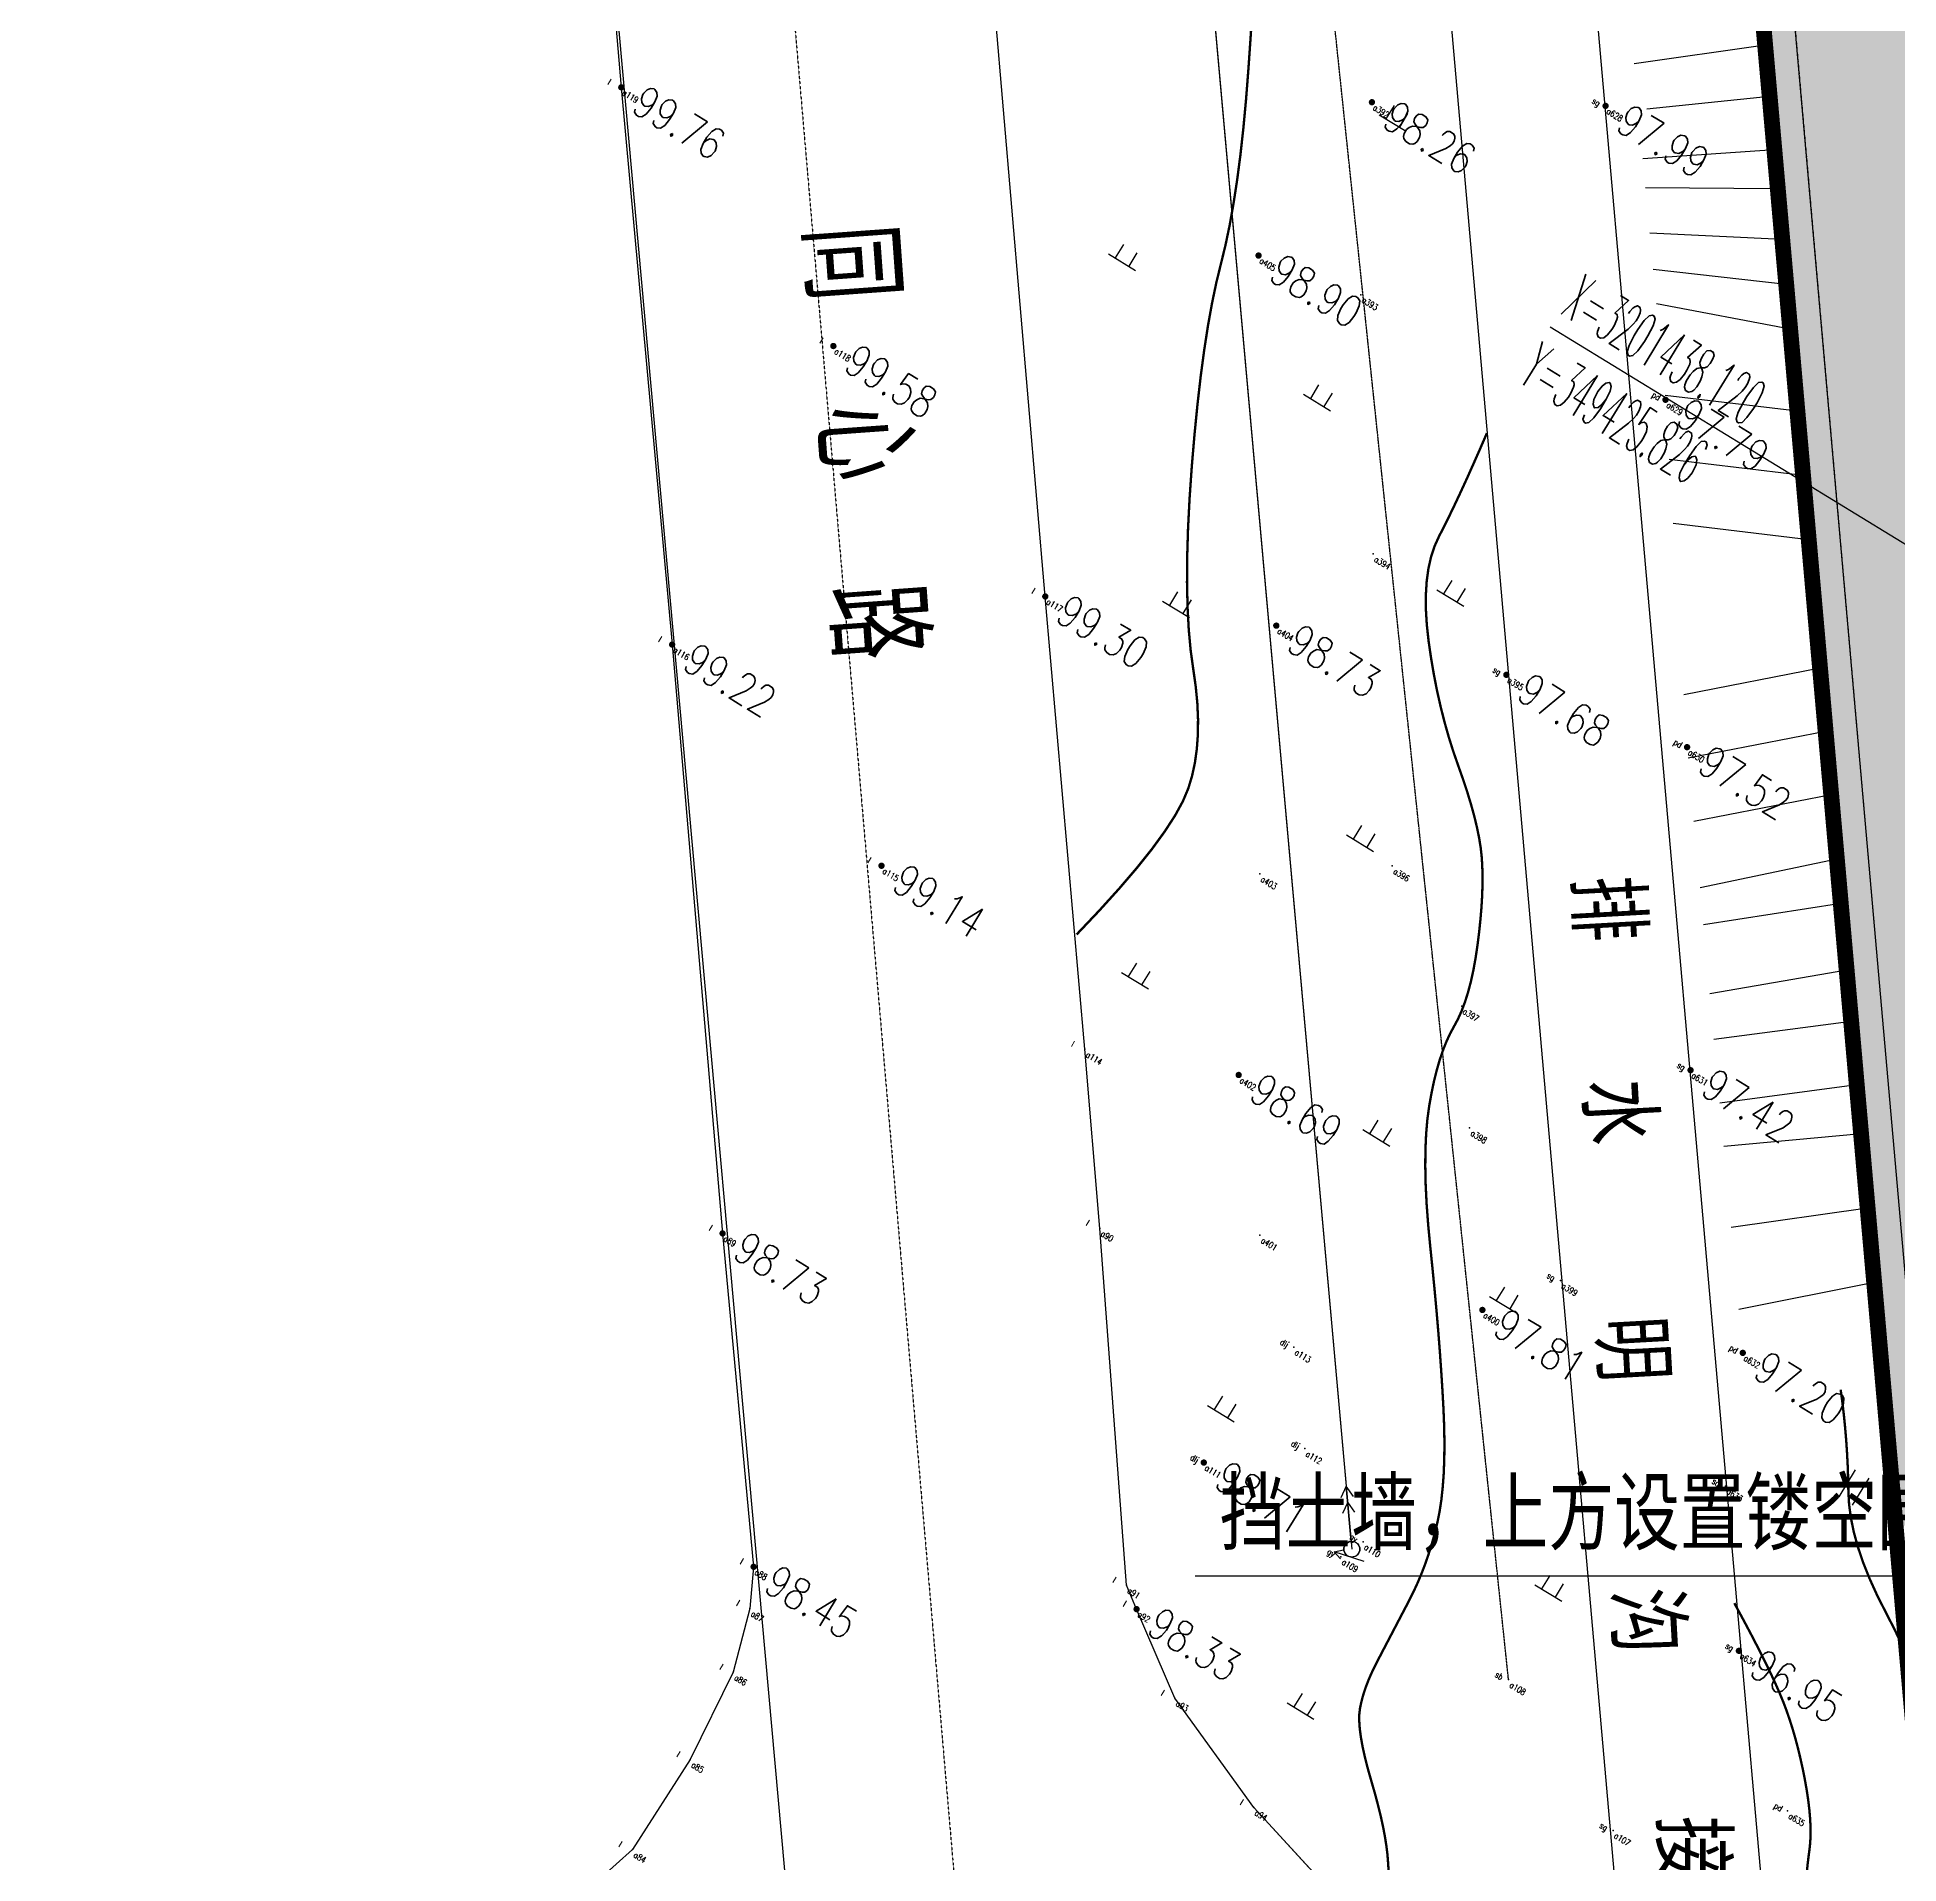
# Model space of a CAD drawing. Header units: metres. Extents: x -330863 to 383137, y -246038 to 314990.
# Drawn here: x -152681 to -93776, y -158214 to -100416 of the extents above; entities that cross this region are included whole.
import ezdxf
from ezdxf.enums import TextEntityAlignment as Align

# ---------------------------------------------------------------- set-up
doc = ezdxf.new("R2010")
doc.units = ezdxf.units.M
for name, pattern in [('CENTER', [5.08, 3.175, -0.635, 0.635, -0.635]), ('DASH', [0.35, 0.25, -0.1]), ('HIDDEN', [0.375, 0.25, -0.125]), ('X1', [5, 4, -1])]:
    doc.linetypes.add(name, pattern=pattern)
for name, color, linetype in [('-GRASS', 114, 'Continuous'), ('-总图道路', 7, 'Continuous'), ('A-fence', 6, 'Continuous'), ('A-landscape', 41, 'Continuous'), ('DIM_COOR', 7, 'Continuous'), ('MAP', 251, 'Continuous'), ('PUB_TEXT', 7, 'Continuous'), ('S市政接口', 7, 'Continuous'), ('农转用2000坐标', 6, 'Continuous')]:
    doc.layers.add(name, color=color, linetype=linetype)
doc.layers.add('X消防车道', color=6, linetype='HIDDEN', lineweight=18)
doc.styles.add('_TCH_DIM', font='SIMPLEX.shx', dxfattribs={"width": 0.6, "bigfont": 'GBCBIG.shx'})
doc.styles.add('hz', font='simplex', dxfattribs={"width": 0.7, "bigfont": 'hztxt'})
doc.styles.add('等线体', font='simplex.shx', dxfattribs={"width": 0.6, "bigfont": 'hztxt.shx'})
doc.linetypes.add('FENCELINE2', pattern='A,0.25,-0.1,[132,ltypeshp.shx,S=0.1,R=0,X=-0.1,Y=0],-0.1,1', length=1.45)

# ---------------------------------------------------------------- blocks, each defined once
blk = doc.blocks.new('A$C163D69A9')
at = {"layer": 'S市政接口', "width": 0.8}
blk.add_text('接电力接口', height=2, rotation=301.48784, dxfattribs=at).set_placement((88.985, -45.493, 193.821))
at = {"layer": 'S市政接口', "linetype": 'DASH', "ltscale": 0.005, "flags": 1}
for tag, p in [('WHAT', (-40.655, 255.774)), ('SPEC', (-40.655, 255.775)), ('UNIT', (-40.655, 255.775))]:
    blk.add_attdef(tag, p, '', height=0.0003, rotation=31.48783, dxfattribs=at)
blk = doc.blocks.new('gc013a')
at = {"linetype": 'Continuous'}
blk.add_line((0.5, 0), (4, 0), dxfattribs=at)
at = {"linetype": 'Continuous', "flags": 128}
for points in [[(2.31, -0.4), (3, 0), (2.31, 0.4)], [(3.31, -0.4), (4, 0), (3.31, 0.4)]]:
    blk.add_lwpolyline(points, dxfattribs=at)
blk = doc.blocks.new('gc170')
at = {"linetype": 'Continuous'}
blk.add_circle((0, 0), 0.5, dxfattribs=at)
blk = doc.blocks.new('gc232')
for p, q in [((0, 2), (0, 0)), ((0, 0), (-0.3, 0.52)), ((0, 0), (0.3, 0.52))]:
    blk.add_line(p, q)
blk.add_circle((-0.5, 1), 0.5)
blk = doc.blocks.new('gc119')
for p, q in [((-1, 0), (1, 0)), ((-0.5, 1), (-0.5, 0)), ((0.5, 1), (0.5, 0))]:
    blk.add_line(p, q)
blk = doc.blocks.new('GC200')
at = {"linetype": 'Continuous', "const_width": 0.2, "flags": 128}
blk.add_lwpolyline([(-0.1, 0, 1), (0.1, 0, 1)], format="xyb", close=True, dxfattribs=at)
blk = doc.blocks.new('gc121')
for p, q in [((-0.5, -1), (-0.5, 1)), ((0.5, -1), (0.5, 1))]:
    blk.add_line(p, q)

msp = doc.modelspace()

# ---------------------------------------------------------------- hatches: boundary and pattern name
at = {"layer": '-GRASS'}
h = msp.add_hatch(dxfattribs=at)
h.set_pattern_fill('GRASS', color=256, scale=500, angle=-31.48784)
h.set_pattern_definition([(58.51216202, (-1970228605.7, -2547630934.4), (-329.70504027, 1372.03724668), [264.58066, -1731.01015]), (13.51216202, (-1970228605.7, -2547630934.4), (-329.705265, 1372.03818184), [264.58066, -1146.51615]), (103.51216202, (-1970228605.7, -2547630934.4), (-1372.03818184, -329.705265), [264.58066, -1146.51615])])
h.paths.add_polyline_path([(-110827, 56236), (-111850, 56464), (-93881, -147449), (-92857, -147676)])
at = {"layer": 'A-landscape', "linetype": 'Continuous'}
h = msp.add_hatch(dxfattribs=at)
h.set_pattern_fill('毛石砌体', color=256, scale=300, angle=-31.48776, style=0)
h.set_pattern_definition([(328.51223736, (-1970227838.2, -2547631404.5), (6187.806834, 1486.9588376), [1350, -3150]), (328.51223736, (-1970225300.8, -2547632431), (6187.806834, 1486.9588376), [1125, -3375]), (328.51223736, (-1970225375, -2547632121.6), (6187.806834, 1486.9588376), [900, -3600]), (328.51223736, (-1970225938.7, -2547630457), (6187.806834, 1486.9588376), [675, -675, 900, -2250]), (328.51223736, (-1970225821, -2547630265.2), (6187.806834, 1486.9588376), [900, -225, 1125, -2250]), (328.51223736, (-1970227078, -2547628440), (6187.806834, 1486.9588376), [1125, -3375]), (328.51223736, (-1970223315, -2547630481), (6187.806834, 1486.9588376), [1125, -3375]), (58.51223736, (-1970228135.6, -2547630167), (-1486.9588376, 6187.806834), [675, -3825]), (58.51223736, (-1970225797, -2547627641.4), (-1486.9588376, 6187.806834), [450, -4050]), (58.51223736, (-1970227838.2, -2547631404.5), (-1486.9588376, 6187.806834), [675, -3825]), (58.51223736, (-1970225339, -2547628186), (-1486.9588376, 6187.806834), [225, -4275]), (58.51223736, (-1970226087.4, -2547629838.3), (-1486.9588376, 6187.806834), [675, -3825]), (58.51223736, (-1970226526.3, -2547631416.5), (-1486.9588376, 6187.806834), [1125, -3375]), (58.51223736, (-1970224497.3, -2547628965.3), (-1486.9588376, 6187.806834), [675, -3825]), (58.51223736, (-1970225053.7, -2547630735.3), (-1486.9588376, 6187.806834), [900, -3600]), (58.51223736, (-1970224862, -2547630853), (-1486.9588376, 6187.806834), [900, -3600]), (58.51223736, (-1970225536, -2547632814.7), (-1486.9588376, 6187.806834), [450, -4050]), (58.51223736, (-1970224607.6, -2547632591.7), (-1486.9588376, 6187.806834), [1125, -3375]), (13.51223736, (-1970227987, -2547630785.7), (2350.4239943, 3837.3828294), [1909.188, -4454.7729]), (13.51223736, (-1970227485.7, -2547630829), (2350.4239943, 3837.3828294), [954.594, -5409.3669]), (13.51223736, (-1970224466, -2547629776), (2350.4239943, 3837.3828294), [1272.79215, -5091.1686]), (13.51223736, (-1970224348.6, -2547629584), (2350.4239943, 3837.3828294), [954.594, -5409.3669]), (103.51223736, (-1970225926.7, -2547629145.2), (-3837.3828294, 2350.4239943), [318.1995, -6045.7614]), (103.51223736, (-1970227987, -2547630785.7), (-3837.3828294, 2350.4239943), [636.3945, -5727.5664]), (103.51223736, (-1970226130.6, -2547630339.6), (-3837.3828294, 2350.4239943), [636.3945, -5727.5664]), (103.51223736, (-1970224583.6, -2547629968), (-3837.3828294, 2350.4239943), [636.3945, -5727.5664]), (103.51223736, (-1970222962.3, -2547629905.5), (-3837.3828294, 2350.4239943), [954.594, -5409.3669]), (103.51223736, (-1970223080, -2547630097.4), (-3837.3828294, 2350.4239943), [636.3945, -5727.5664]), (103.51223736, (-1970223036.7, -2547629596), (-3837.3828294, 2350.4239943), [636.3945, -5727.5664]), (103.51223736, (-1970226303.3, -2547632344.6), (-3837.3828294, 2350.4239943), [954.594, -5409.3669]), (355.07728856, (-1970223741.8, -2547630747.3), (3837.3828182, -2350.4239853), [503.1, -9559.2057]), (355.07728856, (-1970225288.8, -2547631119), (3837.3828182, -2350.4239853), [503.1, -9559.2057]), (355.07728856, (-1970225926.7, -2547629145.2), (3837.3828182, -2350.4239853), [1006.2, -9056.1057]), (355.07728856, (-1970225147.2, -2547628303.4), (3837.3828182, -2350.4239853), [1006.2, -9056.1057]), (355.07728856, (-1970225734.8, -2547629262.7), (3837.3828182, -2350.4239853), [1006.2, -9056.1057]), (355.07728856, (-1970222962.3, -2547629905.5), (3837.3828182, -2350.4239853), [1006.2, -9056.1057]), (355.07728856, (-1970227783, -2547629591.3), (3837.3828182, -2350.4239853), [1509.345, -8552.9607]), (355.07728856, (-1970227665.5, -2547629399.4), (3837.3828182, -2350.4239853), [1509.345, -8552.9607]), (355.07728856, (-1970226725.4, -2547627864.5), (3837.3828182, -2350.4239853), [1509.345, -8552.9607]), (31.94718618, (-1970224924.2, -2547629231.6), (2351.3384158, 3837.9530549), [503.1, -9559.2]), (31.94718618, (-1970223314.9, -2547630481.1), (2351.3384158, 3837.9530549), [503.1, -6036.6, 1006.2, -2515.5]), (31.94718618, (-1970223933.7, -2547630629.8), (2350.4239823, 3837.3828247), [1006.2, -9056.1057]), (31.94718618, (-1970226001, -2547628835.8), (2350.4239823, 3837.3828247), [1006.2, -9056.1057]), (31.94718618, (-1970226193, -2547628718.3), (2350.4239823, 3837.3828247), [1006.2, -9056.1057]), (31.94718618, (-1970224614.8, -2547629157.2), (2350.4239823, 3837.3828247), [1509.345, -8552.9607]), (85.07728856, (-1970226161.8, -2547629529), (2350.4239853, 3837.3828182), [503.1, -9559.2057]), (85.07728856, (-1970223902.5, -2547631440.5), (2350.4239853, 3837.3828182), [503.1, -9559.2057]), (85.07728856, (-1970225375.1, -2547632121.6), (2350.4239853, 3837.3828182), [1006.2, -9056.1057]), (85.07728856, (-1970225449.4, -2547631812.2), (2350.4239853, 3837.3828182), [1006.2, -9056.1057]), (85.07728856, (-1970223420.4, -2547629361), (2350.4239853, 3837.3828182), [1006.2, -9056.1057]), (85.07728856, (-1970227665.5, -2547629399.4), (2350.4239853, 3837.3828182), [1006.2, -9056.1057]), (85.07728856, (-1970226687, -2547632109.6), (2350.4239853, 3837.3828182), [1509.345, -8552.9607]), (121.94718618, (-1970223933.7, -2547630629.8), (-3837.3828247, 2350.4239823), [1006.2, -9056.1057]), (121.94718618, (-1970223859.3, -2547630939.2), (-3837.3828247, 2350.4239823), [1006.2, -9056.1057]), (121.94718618, (-1970227912.6, -2547631095), (-3837.3828247, 2350.4239823), [503.1, -9559.2057]), (121.94718618, (-1970225821.2, -2547630265.2), (-3837.3828247, 2350.4239823), [503.1, -9559.2057]), (121.94718618, (-1970224348.6, -2547629584.1), (-3837.3828247, 2350.4239823), [503.1, -9559.2057])])
h.paths.add_polyline_path([(-107362, 7805), (-107754, 7704), (-93150, -158029), (-92783, -157629)])
at = {"layer": 'X消防车道'}
h = msp.add_hatch(dxfattribs=at)
h.set_pattern_fill('DOTS', color=8, scale=1000, angle=-31.48784)
h.set_pattern_definition([(328.51216202, (-1970228605.7, -2547630934.4), (1506.0502845, 939.1527315), [0, -1587.5])])
h.paths.add_polyline_path([(-93210, -143670, 0.388696), (-80261, -155529), (-29868, -155529, 0.072993), (-27282, -155149), (-24813, -154408, -0.072993), (-22226, -154029), (83400, -154029, -0.414215), (92400, -163029), (92400, -173022), (96400, -173176), (96400, -163029, 0.41422), (83400, -150029), (-22813, -150029, 0.072993), (-25400, -150408), (-27869, -151149, -0.072993), (-30455, -151529), (-80261, -151529, -0.388698), (-89226, -143319), (-114667, 145381, -0.440198), (-105702, 155171), (86000, 155171, -0.414211), (95000, 146171, -0.141448), (97000, 153099, 0.25767), (86000, 159171), (-105702, 159171, 0.440196), (-118651, 145030)])

# ---------------------------------------------------------------- linework, layer by layer
at = {"layer": '-总图道路', "linetype": 'CENTER', "ltscale": 0.0001}
msp.add_line((-152681, 178375, 10100), (-120771, -192240, 10100), dxfattribs=at)
at = {"layer": '-总图道路'}
msp.add_line((-92049, -156849, 10100), (-118710, 145698, 10100), dxfattribs=at)
at = {"layer": '-总图道路', "linetype": 'Continuous'}
for p, q in [((-137522, -64197, 10100), (-125924, -193023, 10100)), ((-120782, -118112, 10100), (-122370, -99633, 10100)), ((-119529, -132442, 10100), (-120782, -118112, 10100)), ((-119056, -138107, 10100), (-119529, -132442, 10100)), ((-118215, -149403, 10100), (-119056, -138107, 10100)), ((-117893, -150157, 10100), (-118215, -149403, 10100)), ((-116684, -152977, 10100), (-117893, -150157, 10100)), ((-114187, -156436, 10100), (-116684, -152977, 10100)), ((-110867, -160039, 10100), (-114187, -156436, 10100))]:
    msp.add_line(p, q, dxfattribs=at)
at = {"layer": '-总图道路'}
for points, elevation in [([(-125222, 148767), (-97502, -165927)], 112109), ([(-129814, 148371), (-102154, -165637)], 10100)]:
    msp.add_lwpolyline(points, dxfattribs=dict(at, elevation=elevation))
at = {"layer": 'A-fence', "linetype": 'FENCELINE2', "ltscale": 0.0025}
msp.add_line((-119976, 148671, 10100), (-92966, -157829, 10100), dxfattribs=at)
at = {"layer": 'A-landscape', "linetype": 'Continuous', "elevation": 10100}
for points in [[(-93150, -158029), (-120177, 148671)], [(-92783, -157629), (-119775, 148671)]]:
    msp.add_lwpolyline(points, dxfattribs=at)
at = {"layer": 'DIM_COOR'}
msp.add_line((-93156, -116721, 10100), (-104803, -109587, 10100), dxfattribs=at)
at = {"layer": 'MAP', "linetype": 'Continuous', "flags": 128}
for points, elevation in [([(-144670, 223432), (-141455, 189104), (-136328, 130518), (-131068, 73267), (-125848, 16624), (-120874, -39732), (-116062, -92847), (-111078, -148261)], 10100), ([(-102083, -165585), (-102602, -165426), (-104230, -164584), (-107661, -162467), (-110867, -160039), (-114187, -156436), (-116684, -152977), (-117893, -150157), (-118215, -149403), (-119056, -138107), (-119529, -132442), (-120782, -118112), (-122370, -99633), (-124053, -81099), (-125741, -62370), (-127394, -43217), (-129511, -19555)], 109967), ([(-141260, -21877), (-139157, -45149), (-137522, -64197), (-135819, -83119), (-134199, -102002), (-132590, -119635), (-130994, -138267), (-130012, -148817), (-130129, -150136), (-130656, -152154), (-132016, -154916), (-133844, -157767), (-136430, -160086), (-139457, -162043), (-143501, -163849), (-145319, -163963)], 114893)]:
    msp.add_lwpolyline(points, dxfattribs=dict(at, elevation=elevation))
at = {"layer": 'MAP', "linetype": 'Continuous', "elevation": 10100, "flags": 128}
msp.add_lwpolyline([(90000, 198989), (-123978, 194084), (-92776, -159993), (90000, -167056)], close=True, dxfattribs=at)
at = {"layer": 'MAP', "linetype": 'X1', "elevation": 10100, "flags": 128}
msp.add_lwpolyline([(-106124, -152388), (-118182, -37646), (-130410, 108087), (-131733, 122020), (-135484, 151514)], dxfattribs=at)
at = {"layer": 'MAP', "linetype": 'Continuous', "elevation": 10100}
for points in [[(-115882, -94839), (-111257, -146269)], [(-98004, -100666), (-102153, -101257)], [(-97861, -102292), (-101748, -102690)], [(-97712, -103977), (-101871, -104268)], [(-97603, -105214), (-101786, -105181)], [(-97462, -106818), (-101651, -106617)], [(-97337, -108238), (-101544, -107761)], [(-97212, -109649), (-101441, -108853)], [(-96983, -112250), (-101170, -111749)], [(-96804, -114285), (-101039, -113779)], [(-96624, -116321), (-100913, -115808)], [(-96267, -120378), (-100577, -121222)], [(-96090, -122381), (-100441, -123234)], [(-95914, -124385), (-100257, -125236)], [(-95734, -126426), (-100064, -127337)], [(-95610, -127826), (-99958, -128498)], [(-95424, -129937), (-99756, -130690)], [(-95281, -131560), (-99624, -132131)], [(-95105, -133562), (-99439, -134142)], [(-94968, -135118), (-99313, -135516)], [(-94760, -137471), (-99077, -138084)], [(-94553, -139824), (-98838, -140676)]]:
    msp.add_lwpolyline(points, dxfattribs=at)
at = {"layer": 'MAP', "linetype": 'Continuous', "const_width": 75, "flags": 128}
for points in [[(-119790, -128807), (-119077, -128055), (-118442, -127353), (-117884, -126701), (-117403, -126099), (-117001, -125546), (-116675, -125043), (-116427, -124589), (-116257, -124185), (-116139, -123795), (-116049, -123381), (-115988, -122944), (-115954, -122483), (-115949, -121999), (-115971, -121492), (-116022, -120961), (-116101, -120407), (-116183, -119812), (-116243, -119157), (-116281, -118444), (-116298, -117671), (-116292, -116839), (-116265, -115947), (-116216, -114997), (-116146, -113987), (-116060, -112978), (-115966, -112028), (-115864, -111139), (-115753, -110309), (-115634, -109540), (-115506, -108830), (-115370, -108180), (-115226, -107591), (-115083, -107005), (-114949, -106367), (-114826, -105677), (-114712, -104936), (-114608, -104142), (-114515, -103297), (-114431, -102399), (-114357, -101450), (-114290, -100485), (-114228, -99541)], [(-109920, -158411), (-109936, -158177), (-109955, -157926), (-109988, -157654), (-110034, -157362), (-110093, -157049), (-110166, -156716), (-110253, -156362), (-110352, -155988), (-110466, -155593), (-110577, -155202), (-110669, -154841), (-110742, -154510), (-110796, -154209), (-110832, -153937), (-110848, -153695), (-110846, -153482), (-110825, -153300), (-110790, -153130), (-110746, -152956), (-110693, -152778), (-110630, -152596), (-110558, -152410), (-110477, -152220), (-110386, -152026), (-110286, -151827), (-110179, -151622), (-110067, -151407), (-109949, -151182), (-109826, -150947), (-109698, -150702), (-109564, -150446), (-109425, -150181), (-109280, -149906), (-109138, -149622), (-109004, -149332), (-108878, -149034), (-108761, -148728), (-108653, -148416), (-108553, -148097), (-108462, -147770), (-108380, -147436), (-108308, -147084), (-108250, -146704), (-108206, -146294), (-108174, -145856), (-108157, -145388), (-108152, -144892), (-108161, -144367), (-108183, -143813), (-108215, -143235), (-108253, -142640), (-108296, -142027), (-108345, -141396), (-108400, -140747), (-108461, -140081), (-108528, -139397), (-108600, -138695), (-108666, -138003), (-108715, -137349), (-108746, -136733), (-108758, -136155), (-108754, -135614), (-108731, -135112), (-108691, -134647), (-108632, -134221), (-108561, -133825), (-108483, -133452), (-108396, -133104), (-108302, -132778), (-108200, -132477), (-108090, -132199), (-107973, -131945), (-107848, -131715), (-107723, -131483), (-107608, -131226), (-107501, -130942), (-107404, -130633), (-107315, -130298), (-107236, -129937), (-107166, -129550), (-107105, -129137), (-107053, -128721), (-107012, -128324), (-106980, -127945), (-106959, -127585), (-106948, -127244), (-106947, -126921), (-106956, -126618), (-106975, -126333), (-107007, -126047), (-107057, -125740), (-107124, -125413), (-107208, -125064), (-107310, -124695), (-107428, -124306), (-107564, -123895), (-107716, -123464), (-107872, -123016), (-108017, -122556), (-108150, -122084), (-108272, -121600), (-108384, -121104), (-108484, -120596), (-108573, -120075), (-108651, -119543), (-108709, -119019), (-108739, -118527), (-108741, -118064), (-108714, -117633), (-108659, -117231), (-108576, -116861), (-108464, -116520), (-108324, -116211), (-108165, -115902), (-107998, -115565), (-107822, -115199), (-107637, -114805), (-107443, -114383), (-107241, -113932), (-107029, -113452), (-106809, -112944)], [(-96684, -158464), (-96658, -158215), (-96630, -157981), (-96601, -157764), (-96578, -157547), (-96567, -157312), (-96568, -157060), (-96580, -156791), (-96605, -156504), (-96641, -156201), (-96689, -155880), (-96749, -155541), (-96817, -155200), (-96891, -154868), (-96968, -154547), (-97051, -154236), (-97138, -153936), (-97231, -153645), (-97328, -153365), (-97429, -153096), (-97545, -152815), (-97682, -152503), (-97842, -152160), (-98025, -151784), (-98230, -151377), (-98457, -150939), (-98707, -150468), (-98979, -149967)]]:
    msp.add_lwpolyline(points, dxfattribs=at)
at = {"layer": 'MAP', "linetype": 'Continuous', "const_width": 75}
msp.add_lwpolyline([(-93511, -151654), (-93671, -151295), (-93922, -150773), (-94198, -150235), (-94469, -149699), (-94704, -149180), (-94904, -148678), (-95068, -148193), (-95197, -147725), (-95290, -147274), (-95348, -146840), (-95370, -146424), (-95378, -146016), (-95392, -145610), (-95413, -145206), (-95440, -144804), (-95474, -144404), (-95514, -144005), (-95561, -143608), (-95614, -143213)], dxfattribs=at)
at = {"layer": 'MAP', "linetype": 'Continuous'}
for p in [(-134199, -102002, 109861), (-110446, -102472, 108357), (-103053, -102589, 108094), (-114035, -107323, 108998), (-110800, -108566, 108333), (-127488, -110187, 109678), (-101157, -111889, 107891), (-110407, -116766, 108198), (-120782, -118112, 109398), (-113473, -119035, 108829), (-132590, -119635, 109319), (-106193, -120592, 107778), (-100474, -122881, 107624), (-125965, -126633, 109235), (-109803, -126639, 108376), (-113997, -126892, 109018), (-107606, -131072, 108107), (-119529, -132442, 109016), (-100364, -133102, 107516), (-114663, -133253, 108785), (-107357, -134928, 107908), (-130994, -138267, 108828), (-119056, -138107, 108831), (-113990, -138322, 108898), (-104483, -139760, 107373), (-106951, -140689, 107914), (-112921, -141863, 108852), (-98712, -142047, 107299), (-112573, -145077, 108844), (-115767, -145518, 108814), (-99258, -146263, 107233), (-110725, -148026, 108686), (-130012, -148817, 108550), (-111432, -148497, 108634), (-118215, -149403, 108475), (-130129, -150136, 108516), (-117893, -150157, 108434), (-98835, -151476, 107054), (-130656, -152154, 108465), (-106124, -152388, 107833), (-116684, -152977, 108361), (-132016, -154916, 108358), (-114187, -156436, 108301), (-97296, -156538, 106896), (-102817, -157157, 107031), (-133844, -157767, 108267)]:
    msp.add_point(p, dxfattribs=at)
at = {"layer": 'S市政接口'}
msp.add_line((-116043, -149101, 113100), (-93798, -149101, 113100), dxfattribs=at)
at = {"layer": 'X消防车道', "color": 8, "ltscale": 0.01}
msp.add_line((-93210, -143670, 10100), (-118822, 146961, 10100), dxfattribs=at)
at = {"layer": '农转用2000坐标', "color": 1, "linetype": 'DASH', "ltscale": 0.01, "const_width": 500, "elevation": 10100}
msp.add_lwpolyline([(90000, 198989), (-123978, 194084), (-92776, -159993), (90000, -167056)], close=True, dxfattribs=at)

# ---------------------------------------------------------------- block references
at = {"layer": 'MAP', "linetype": 'Continuous'}
ref = msp.add_blockref('GC200', (-134199, -102002, 109861), dxfattribs=dict(at, xscale=500, yscale=500, zscale=500, rotation=328.5121620192327))
ref.add_attrib('height', '99.76', dxfattribs={"layer": 'GCD', "linetype": 'Continuous', "height": 1000, "rotation": 328.51216, "style": '等线体', "width": 0.8}).set_placement((-133688, -102316, 109861), align=Align.MIDDLE_LEFT)
ref = msp.add_blockref('GC200', (-110446, -102472, 108357), dxfattribs=dict(at, xscale=500, yscale=500, zscale=500, rotation=328.5121620192327))
ref.add_attrib('height', '98.26', dxfattribs={"layer": 'GCD', "linetype": 'Continuous', "height": 1000, "rotation": 328.51216, "style": '等线体', "width": 0.8}).set_placement((-109935, -102786, 108357), align=Align.MIDDLE_LEFT)
for name, p, xscale, yscale, zscale, rotation in [('gc119', (-109792, -103129, 10100), 500, 500, 1000, 328.5121620192327), ('gc119', (-118357, -107532, 10100), 500, 500, 1000, 328.5121620192327), ('gc119', (-112181, -111973, 10100), 500, 500, 1000, 328.5121620192327), ('gc119', (-107968, -118159, 10100), 500, 500, 1000, 328.5121620192327), ('gc119', (-116642, -118519, 10100), 500, 500, 1000, 328.5121620192327), ('gc119', (-110826, -125919, 10100), 500, 500, 1000, 328.5121620192327), ('gc119', (-117948, -130270, 10100), 500, 500, 1000, 328.5121620192327), ('gc119', (-110305, -135244, 10100), 500, 500, 1000, 328.5121620192327), ('gc119', (-106300, -140522, 10100), 500, 500, 1000, 328.5121620192327), ('gc119', (-115227, -143971, 10100), 500, 500, 1000, 328.5121620192327), ('gc121', (-95190, -146305, 10100), 500, 500, 1000, 328.5121620192327), ('gc013a', (-111078, -148261, 10100), 500.0000000000015, 500.0000000000015, 1000, 95.13861608714647), ('gc232', (-111641, -148346, 10100), 500.0000000000008, 500.0000000000008, 500.0000000000008, 252.467715935487), ('gc170', (-111078, -148261, 10100), 500, 500, 1000, 328.5121620192327), ('gc119', (-104865, -149647, 10100), 500, 500, 1000, 328.5121620192327), ('gc119', (-112706, -153382, 10100), 500, 500, 1000, 328.5121620192327)]:
    msp.add_blockref(name, p, dxfattribs=dict(at, xscale=xscale, yscale=yscale, zscale=zscale, rotation=rotation))
ref = msp.add_blockref('GC200', (-103053, -102589, 108094), dxfattribs=dict(at, xscale=500, yscale=500, zscale=500, rotation=328.5121620192327))
ref.add_attrib('height', '97.99', dxfattribs={"layer": 'GCD', "linetype": 'Continuous', "height": 1000, "rotation": 328.51216, "style": '等线体', "width": 0.8}).set_placement((-102542, -102902, 108094), align=Align.MIDDLE_LEFT)
ref = msp.add_blockref('GC200', (-114035, -107323, 108998), dxfattribs=dict(at, xscale=500, yscale=500, zscale=500, rotation=328.5121620192327))
ref.add_attrib('height', '98.90', dxfattribs={"layer": 'GCD', "linetype": 'Continuous', "height": 1000, "rotation": 328.51216, "style": '等线体', "width": 0.8}).set_placement((-113524, -107636, 108998), align=Align.MIDDLE_LEFT)
ref = msp.add_blockref('GC200', (-127488, -110187, 109678), dxfattribs=dict(at, xscale=500, yscale=500, zscale=500, rotation=328.5121620192327))
ref.add_attrib('height', '99.58', dxfattribs={"layer": 'GCD', "linetype": 'Continuous', "height": 1000, "rotation": 328.51216, "style": '等线体', "width": 0.8}).set_placement((-126976, -110500, 109678), align=Align.MIDDLE_LEFT)
ref = msp.add_blockref('GC200', (-101157, -111889, 107891), dxfattribs=dict(at, xscale=500, yscale=500, zscale=500, rotation=328.5121620192327))
ref.add_attrib('height', '97.79', dxfattribs={"layer": 'GCD', "linetype": 'Continuous', "height": 1000, "rotation": 328.51216, "style": '等线体', "width": 0.8}).set_placement((-100645, -112202, 107891), align=Align.MIDDLE_LEFT)
ref = msp.add_blockref('GC200', (-120782, -118112, 109398), dxfattribs=dict(at, xscale=500, yscale=500, zscale=500, rotation=328.5121620192327))
ref.add_attrib('height', '99.30', dxfattribs={"layer": 'GCD', "linetype": 'Continuous', "height": 1000, "rotation": 328.51216, "style": '等线体', "width": 0.8}).set_placement((-120270, -118425, 109398), align=Align.MIDDLE_LEFT)
ref = msp.add_blockref('GC200', (-113473, -119035, 108829), dxfattribs=dict(at, xscale=500, yscale=500, zscale=500, rotation=328.5121620192327))
ref.add_attrib('height', '98.73', dxfattribs={"layer": 'GCD', "linetype": 'Continuous', "height": 1000, "rotation": 328.51216, "style": '等线体', "width": 0.8}).set_placement((-112961, -119348, 108829), align=Align.MIDDLE_LEFT)
ref = msp.add_blockref('GC200', (-132590, -119635, 109319), dxfattribs=dict(at, xscale=500, yscale=500, zscale=500, rotation=328.5121620192327))
ref.add_attrib('height', '99.22', dxfattribs={"layer": 'GCD', "linetype": 'Continuous', "height": 1000, "rotation": 328.51216, "style": '等线体', "width": 0.8}).set_placement((-132079, -119948, 109319), align=Align.MIDDLE_LEFT)
ref = msp.add_blockref('GC200', (-106193, -120592, 107778), dxfattribs=dict(at, xscale=500, yscale=500, zscale=500, rotation=328.5121620192327))
ref.add_attrib('height', '97.68', dxfattribs={"layer": 'GCD', "linetype": 'Continuous', "height": 1000, "rotation": 328.51216, "style": '等线体', "width": 0.8}).set_placement((-105681, -120905, 107778), align=Align.MIDDLE_LEFT)
ref = msp.add_blockref('GC200', (-100474, -122881, 107624), dxfattribs=dict(at, xscale=500, yscale=500, zscale=500, rotation=328.5121620192327))
ref.add_attrib('height', '97.52', dxfattribs={"layer": 'GCD', "linetype": 'Continuous', "height": 1000, "rotation": 328.51216, "style": '等线体', "width": 0.8}).set_placement((-99962, -123195, 107624), align=Align.MIDDLE_LEFT)
ref = msp.add_blockref('GC200', (-125965, -126633, 109235), dxfattribs=dict(at, xscale=500, yscale=500, zscale=500, rotation=328.5121620192327))
ref.add_attrib('height', '99.14', dxfattribs={"layer": 'GCD', "linetype": 'Continuous', "height": 1000, "rotation": 328.51216, "style": '等线体', "width": 0.8}).set_placement((-125453, -126946, 109235), align=Align.MIDDLE_LEFT)
ref = msp.add_blockref('GC200', (-114663, -133253, 108785), dxfattribs=dict(at, xscale=500, yscale=500, zscale=500, rotation=328.5121620192327))
ref.add_attrib('height', '98.69', dxfattribs={"layer": 'GCD', "linetype": 'Continuous', "height": 1000, "rotation": 328.51216, "style": '等线体', "width": 0.8}).set_placement((-114151, -133567, 108785), align=Align.MIDDLE_LEFT)
ref = msp.add_blockref('GC200', (-100364, -133102, 107516), dxfattribs=dict(at, xscale=500, yscale=500, zscale=500, rotation=328.5121620192327))
ref.add_attrib('height', '97.42', dxfattribs={"layer": 'GCD', "linetype": 'Continuous', "height": 1000, "rotation": 328.51216, "style": '等线体', "width": 0.8}).set_placement((-99853, -133416, 107516), align=Align.MIDDLE_LEFT)
ref = msp.add_blockref('GC200', (-130994, -138267, 108828), dxfattribs=dict(at, xscale=500, yscale=500, zscale=500, rotation=328.5121620192327))
ref.add_attrib('height', '98.73', dxfattribs={"layer": 'GCD', "linetype": 'Continuous', "height": 1000, "rotation": 328.51216, "style": '等线体', "width": 0.8}).set_placement((-130483, -138581, 108828), align=Align.MIDDLE_LEFT)
ref = msp.add_blockref('GC200', (-106951, -140689, 107914), dxfattribs=dict(at, xscale=500, yscale=500, zscale=500, rotation=328.5121620192327))
ref.add_attrib('height', '97.81', dxfattribs={"layer": 'GCD', "linetype": 'Continuous', "height": 1000, "rotation": 328.51216, "style": '等线体', "width": 0.8}).set_placement((-106439, -141003, 107914), align=Align.MIDDLE_LEFT)
ref = msp.add_blockref('GC200', (-98712, -142047, 107299), dxfattribs=dict(at, xscale=500, yscale=500, zscale=500, rotation=328.5121620192327))
ref.add_attrib('height', '97.20', dxfattribs={"layer": 'GCD', "linetype": 'Continuous', "height": 1000, "rotation": 328.51216, "style": '等线体', "width": 0.8}).set_placement((-98201, -142361, 107299), align=Align.MIDDLE_LEFT)
ref = msp.add_blockref('GC200', (-115767, -145518, 108814), dxfattribs=dict(at, xscale=500, yscale=500, zscale=500, rotation=328.5121620192327))
ref.add_attrib('height', '98.71', dxfattribs={"layer": 'GCD', "linetype": 'Continuous', "height": 1000, "rotation": 328.51216, "style": '等线体', "width": 0.8}).set_placement((-115256, -145832, 108814), align=Align.MIDDLE_LEFT)
ref = msp.add_blockref('GC200', (-130012, -148817, 108550), dxfattribs=dict(at, xscale=500, yscale=500, zscale=500, rotation=328.5121620192327))
ref.add_attrib('height', '98.45', dxfattribs={"layer": 'GCD', "linetype": 'Continuous', "height": 1000, "rotation": 328.51216, "style": '等线体', "width": 0.8}).set_placement((-129500, -149130, 108550), align=Align.MIDDLE_LEFT)
ref = msp.add_blockref('GC200', (-117893, -150157, 108434), dxfattribs=dict(at, xscale=500, yscale=500, zscale=500, rotation=328.5121620192327))
ref.add_attrib('height', '98.33', dxfattribs={"layer": 'GCD', "linetype": 'Continuous', "height": 1000, "rotation": 328.51216, "style": '等线体', "width": 0.8}).set_placement((-117382, -150470, 108434), align=Align.MIDDLE_LEFT)
ref = msp.add_blockref('GC200', (-98835, -151476, 107054), dxfattribs=dict(at, xscale=500, yscale=500, zscale=500, rotation=328.5121620192327))
ref.add_attrib('height', '96.95', dxfattribs={"layer": 'GCD', "linetype": 'Continuous', "height": 1000, "rotation": 328.51216, "style": '等线体', "width": 0.8}).set_placement((-98323, -151789, 107054), align=Align.MIDDLE_LEFT)
at = {"layer": 'S市政接口', "xscale": 1000, "yscale": 1000, "zscale": 1000, "rotation": 328.5121620192327}
msp.add_blockref('A$C163D69A9', (-153377, -71426, 10100), dxfattribs=at)

# ---------------------------------------------------------------- texts
at = {"layer": 'MAP', "linetype": 'Continuous', "style": 'hz', "width": 0.8}
for s, p in [('l', (-134651, -101900, 109861)), ('a119', (-134191, -102227, 109861)), ('sg', (-103505, -102486, 108094)), ('a392', (-110438, -102697, 108357)), ('a628', (-103045, -102814, 108094)), ('a405', (-114027, -107548, 108998)), ('a393', (-110791, -108791, 108333)), ('l', (-127940, -110084, 109678)), ('a118', (-127479, -110412, 109678)), ('pd', (-101609, -111786, 107891)), ('a629', (-101148, -112114, 107891)), ('a394', (-110399, -116991, 108198)), ('l', (-121234, -118009, 109398)), ('a117', (-120773, -118337, 109398)), ('l', (-133042, -119533, 109319)), ('a404', (-113464, -119260, 108829)), ('a116', (-132582, -119860, 109319)), ('sg', (-106645, -120489, 107778)), ('a395', (-106184, -120817, 107778)), ('pd', (-100926, -122779, 107624)), ('a630', (-100465, -123106, 107624)), ('l', (-126417, -126531, 109235)), ('a115', (-125956, -126858, 109235)), ('a403', (-113988, -127117, 109018)), ('a396', (-109794, -126864, 108376)), ('a397', (-107597, -131297, 108107)), ('l', (-119981, -132340, 109016)), ('a114', (-119520, -132668, 109016)), ('sg', (-100816, -133000, 107516)), ('a402', (-114654, -133479, 108785)), ('a631', (-100356, -133328, 107516)), ('a398', (-107348, -135153, 107908)), ('l', (-131446, -138165, 108828)), ('a89', (-130986, -138493, 108828)), ('l', (-119508, -138005, 108831)), ('a90', (-119047, -138333, 108831)), ('a401', (-113981, -138547, 108898)), ('sg', (-104935, -139658, 107373)), ('a399', (-104475, -139985, 107373)), ('a400', (-106942, -140914, 107914)), ('dlj', (-113373, -141760, 108852)), ('pd', (-99164, -141945, 107299)), ('a113', (-112912, -142088, 108852)), ('a632', (-98704, -142273, 107299)), ('dlj', (-113025, -144974, 108844)), ('dlj', (-116219, -145416, 108814)), ('a112', (-112565, -145302, 108844)), ('a111', (-115759, -145743, 108814)), ('sg', (-99710, -146161, 107233)), ('a633', (-99249, -146489, 107233)), ('gy', (-111177, -147924, 108686)), ('gy', (-111884, -148394, 108634)), ('a110', (-110716, -148252, 108686)), ('l', (-130464, -148714, 108550)), ('a88', (-130003, -149042, 108550)), ('a109', (-111423, -148722, 108634)), ('l', (-118667, -149300, 108475)), ('a91', (-118206, -149628, 108475)), ('l', (-130581, -150033, 108516)), ('l', (-118345, -150054, 108434)), ('a87', (-130120, -150361, 108516)), ('a92', (-117885, -150382, 108434)), ('sg', (-99287, -151373, 107054)), ('l', (-131108, -152051, 108465)), ('a634', (-98826, -151701, 107054)), ('a86', (-130647, -152379, 108465)), ('sb', (-106576, -152285, 107833)), ('a108', (-106115, -152613, 107833)), ('l', (-117136, -152874, 108361)), ('a93', (-116675, -153202, 108361)), ('l', (-132468, -154814, 108358)), ('a85', (-132007, -155142, 108358)), ('l', (-114639, -156334, 108301)), ('a94', (-114179, -156661, 108301)), ('pd', (-97748, -156435, 106896)), ('a635', (-97288, -156763, 106896)), ('sg', (-103269, -157055, 107031)), ('l', (-134296, -157665, 108267)), ('a107', (-102808, -157383, 107031)), ('a84', (-133835, -157992, 108267))]:
    msp.add_text(s, height=200, rotation=328.51216, dxfattribs=at).set_placement(p)
at = {"layer": 'MAP', "linetype": 'Continuous', "style": '等线体', "width": 0.8}
msp.add_text('同  心  路', height=3000, rotation=274.11694, dxfattribs=at).set_placement((-126378, -113222, 10100), align=Align.MIDDLE)
at = {"layer": 'PUB_TEXT', "style": '_TCH_DIM', "width": 0.423529}
for s, p in [('X=3201438.120', (-104529, -109139, 10100)), ('Y=349425.826', (-105854, -111303, 10100))]:
    msp.add_text(s, height=1487.5, rotation=328.51216, dxfattribs=at).set_placement(p)
at = {"layer": 'S市政接口', "width": 0.8}
msp.add_text('排    水     明      沟', height=2000, rotation=273.17675, dxfattribs=at).set_placement((-103992, -127005, 10100))
msp.add_text('挡土墙，上方设置镂空围墙', height=2000, dxfattribs=at).set_placement((-115263, -148078, 113100))

doc.saveas('drawing.dxf')
